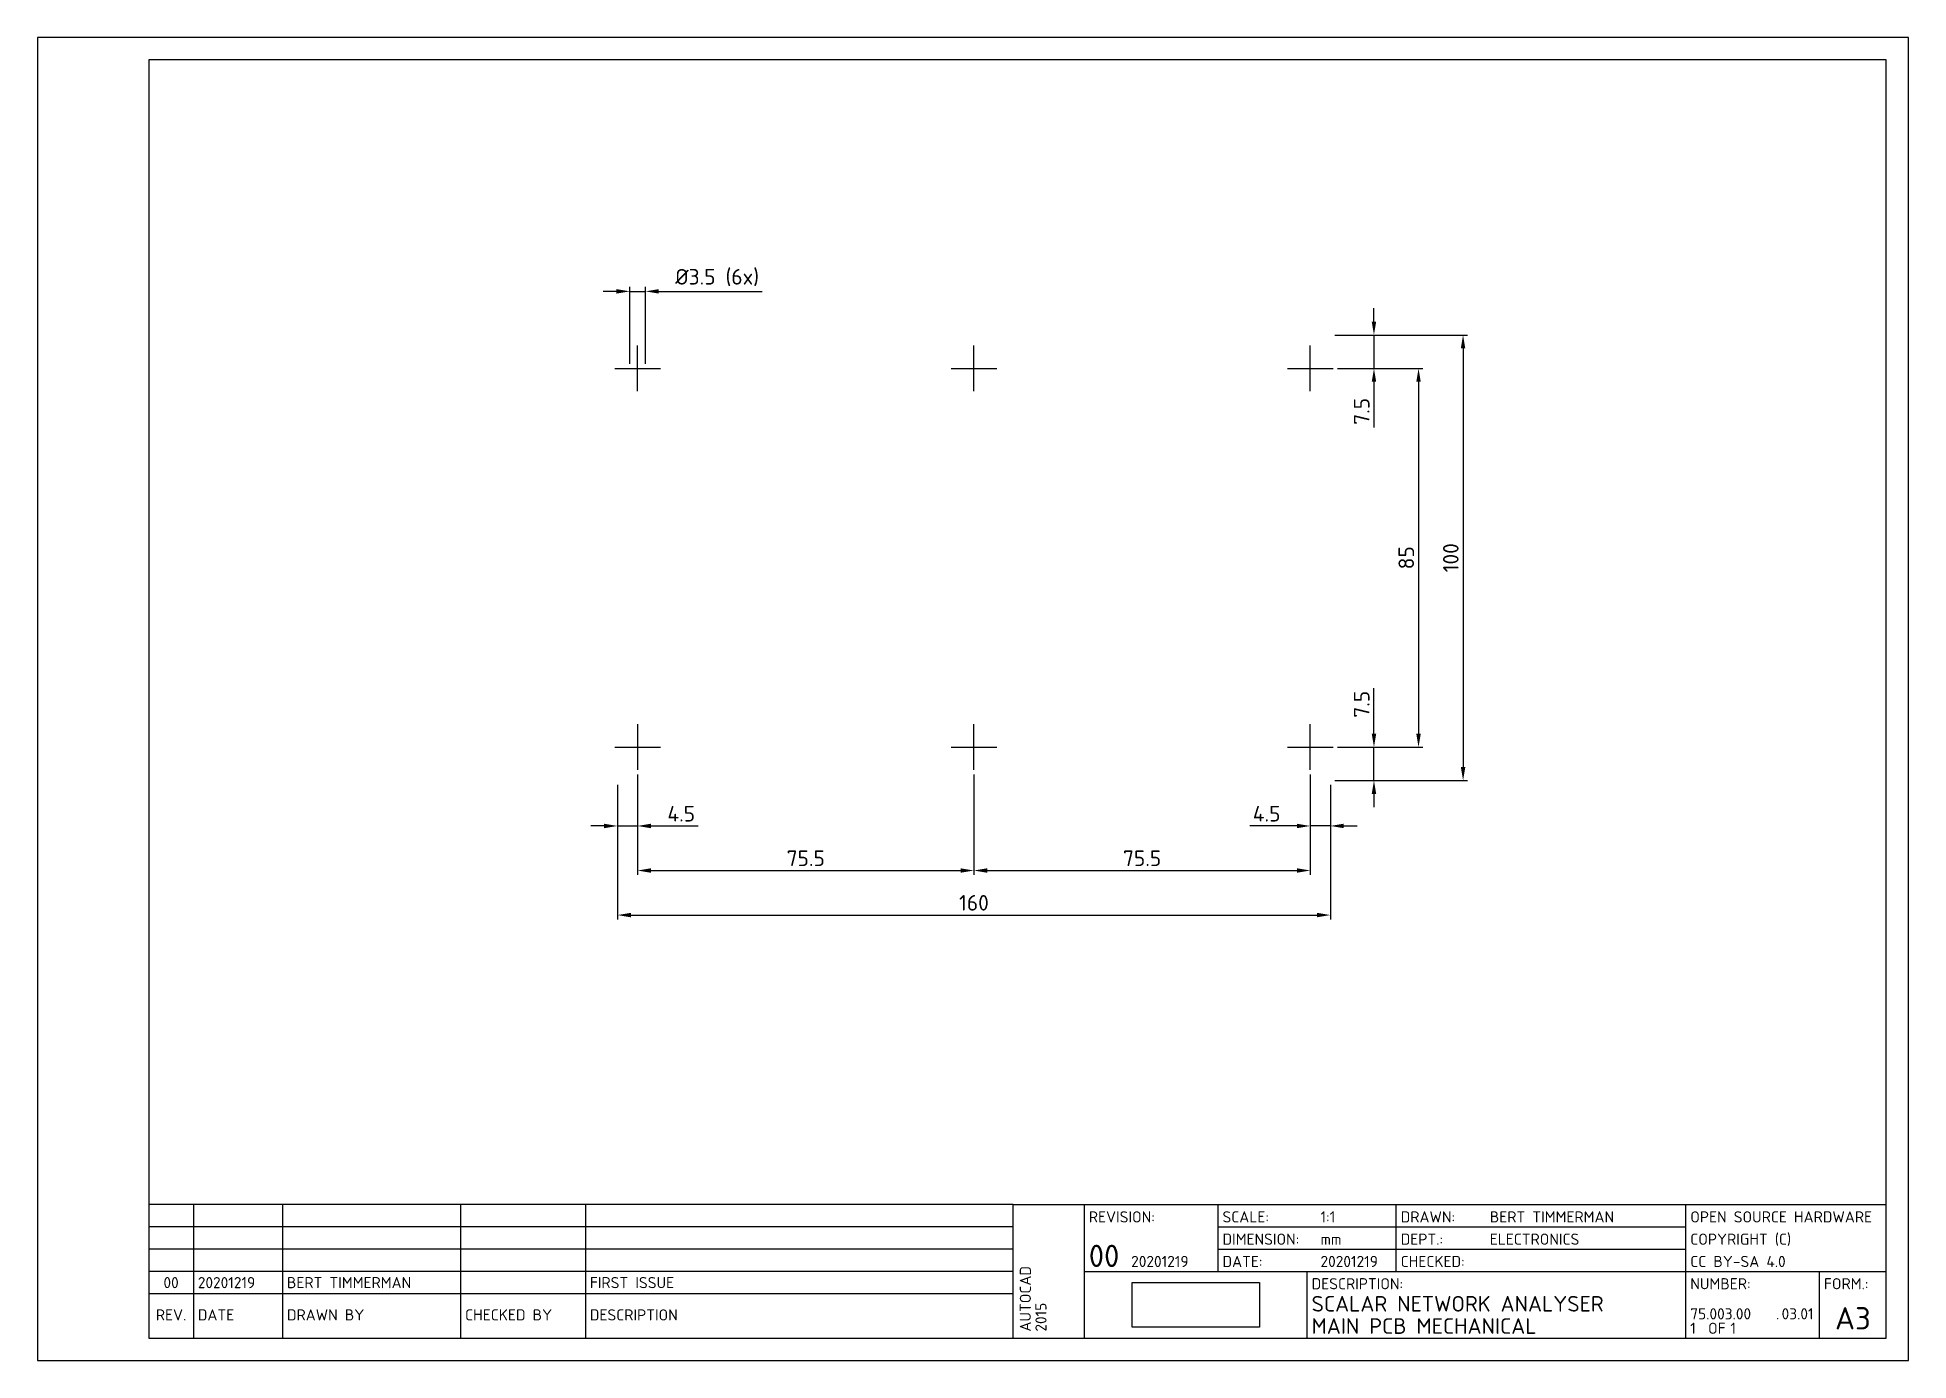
# Paper-space layout 'Layout1' of a CAD drawing. Extents: x 0 to 420, y 0 to 297.
# The model-space entities are those that its viewports show. They can reach past a viewport. Long polylines and large blocks are cut down to what shows.
import ezdxf
from ezdxf.enums import TextEntityAlignment as Align

# ---------------------------------------------------------------- set-up
doc = ezdxf.new("R2010")
doc.units = 0
doc.header["$LTSCALE"] = 10
doc.header["$MEASUREMENT"] = 0
doc.header["$PDMODE"] = 98
doc.header["$PDSIZE"] = -3
doc.linetypes.add('CENTER', pattern=[2, 1.25, -0.25, 0.25, -0.25])
doc.layers.get('0').update_dxf_attribs({"linetype": 'CONTINUOUS'})
doc.layers.get('DEFPOINTS').update_dxf_attribs({"linetype": 'CONTINUOUS'})
for name, color, linetype in [('DIMENSIONS', 1, 'CONTINUOUS'), ('GENERAL', 7, 'CONTINUOUS'), ('TITLEBLOCK', 7, 'CONTINUOUS')]:
    doc.layers.add(name, color=color, linetype=linetype)
doc.styles.add('ISO', font='isocpeur.ttf')
doc.dimstyles.get("Standard").update_dxf_attribs({"dimtxt": 3.5, "dimasz": 3, "dimexe": 1, "dimexo": 1, "dimgap": 1, "dimtad": 1, "dimdec": 3, "dimdsep": 46, "dimtxsty": 'ISO', "dimcen": 1, "dimclrt": 2, "dimadec": 0, "dimazin": 0, "dimtfac": 1, "dimtdec": 3, "dimtmove": 0, "dimatfit": 0, "dimfxl": 1, "dimtolj": 1, "dimarcsym": 0})
picture_1 = doc.add_image_def('image1.png', size_in_pixel=(403, 141))

# ---------------------------------------------------------------- blocks, each defined once
blk = doc.blocks.new('A3')
at = {"layer": 'TITLEBLOCK', "color": 3}
for p, q in [((219, 35), (25, 35)), ((219, 35), (415, 35)), ((219, 5), (219, 35)), ((235, 5), (235, 35)), ((265, 20), (265, 35)), ((305, 20), (305, 35)), ((370, 5), (370, 35)), ((265, 30), (370, 30)), ((265, 25), (370, 25)), ((235, 20), (415, 20)), ((285, 5), (285, 20)), ((400, 5), (400, 20)), ((219, 15), (25, 15))]:
    blk.add_line(p, q, dxfattribs=at)
at = {"layer": 'TITLEBLOCK'}
for p, q in [((35, 35), (35, 5)), ((55, 35), (55, 5)), ((95, 35), (95, 5)), ((123, 35), (123, 5)), ((219, 30), (25, 30)), ((219, 25), (25, 25)), ((219, 20), (25, 20))]:
    blk.add_line(p, q, dxfattribs=at)
at = {"layer": 'TITLEBLOCK', "color": 1}
blk.add_lwpolyline([(0, 0), (420, 0), (420, 297), (0, 297)], close=True, dxfattribs=at)
at = {"layer": 'TITLEBLOCK', "color": 4}
blk.add_lwpolyline([(25, 5), (415, 5), (415, 292), (25, 292), (25, 5)], dxfattribs=at)
at = {"layer": 'TITLEBLOCK', "style": 'ISO'}
for s, p in [('REVISION:', (236, 31)), ('SCALE:', (266, 31)), ('DRAWN:', (306, 31)), ('DIMENSION:', (266, 26)), ('DEPT.:', (306, 26)), ('DATE:', (266, 21)), ('CHECKED:', (306, 21)), ('DESCRIPTION:', (286, 16)), ('NUMBER:', (371, 16)), ('FORM.:', (401, 16)), ('DATE', (36, 9)), ('DRAWN BY', (56, 9)), ('CHECKED BY', (96, 9)), ('DESCRIPTION', (124, 9)), ('OF', (375, 6)), ('.', (390.25, 9.25))]:
    blk.add_text(s, height=2.5, dxfattribs=at).set_placement(p)
blk.add_text('REV.', height=2.5, dxfattribs=at).set_placement((30, 9), align=Align.CENTER)
for tag, p in [('REV4', (30, 31.25)), ('REV3', (30, 26.25)), ('REV2', (30, 21.25)), ('REV1', (30, 16.25))]:
    blk.add_attdef(tag, text='', height=2.5, dxfattribs=at).set_placement(p, align=Align.CENTER)
for tag, p in [('DATUM4', (36, 31.25)), ('GET4', (56, 31.25)), ('GEZ4', (96, 31.25)), ('OMSCHR4', (124, 31.25)), ('DATUM3', (36, 26.25)), ('GET3', (56, 26.25)), ('GEZ3', (96, 26.25)), ('OMSCHR3', (124, 26.25)), ('DATUM2', (36, 21.25)), ('GET2', (56, 21.25)), ('GEZ2', (96, 21.25)), ('OMSCHR2', (124, 21.25)), ('DATUM1', (36, 16.25)), ('GET1', (56, 16.25)), ('GEZ1', (96, 16.25)), ('OMSCHR1', (124, 16.25))]:
    blk.add_attdef(tag, p, '', height=2.5, dxfattribs=at)
at = {"layer": 'TITLEBLOCK', "color": 2, "style": 'ISO'}
for tag, p, height in [('S', (288, 31), 2.5), ('GET', (326, 31), 2.5), ('OPM1', (371, 31), 2.5), ('ME', (288, 26), 2.5), ('AFD', (326, 26), 2.5), ('OPM2', (371, 26), 2.5), ('LDATUM', (245.5, 21), 2.5), ('DATUM', (288, 21), 2.5), ('GEZ', (326, 21), 2.5), ('OPM3', (371, 21), 2.5), ('BEN1', (286, 11), 3.5), ('CAT', (371, 12.5), 2.5), ('INST', (378, 12.5), 2.5), ('BEN2', (286, 6), 3.5), ('PARTNO', (371, 9.25), 2.5), ('B', (371, 6), 2.5), ('NOBLZ', (380, 6), 2.5), ('TEK', (391.5, 9.25), 2.5)]:
    blk.add_attdef(tag, p, '', height=height, dxfattribs=at)
at = {"layer": 'TITLEBLOCK', "color": 3, "style": 'ISO'}
blk.add_attdef('L', (236, 21), '', height=5, dxfattribs=at)
at = {"layer": 'TITLEBLOCK', "color": 2, "style": 'ISO'}
for tag, p in [('DOSNAAM', (230, 6.5)), ('SYSTEEM', (223, 6.5)), ('FLOPPY', (233.5, 6.5)), ('REL', (226.5, 6.5))]:
    blk.add_attdef(tag, p, '', height=2.5, rotation=90, dxfattribs=at)
for tag, p in [('NAAM', (260, 14)), ('PLAATS', (260, 7.5))]:
    blk.add_attdef(tag, text='', height=3.5, dxfattribs=at).set_placement(p, align=Align.CENTER)
at = {"layer": 'TITLEBLOCK', "color": 3, "style": 'ISO'}
blk.add_attdef('F', text='', height=5, dxfattribs=at).set_placement((407.5, 7), align=Align.CENTER)
blk = doc.blocks.new('*D2')
at = {"layer": 'DEFPOINTS', "color": 0, "transparency": 16777216}
for p in [(130.21, 130.2), (290.21, 130.2), (290.21, 100)]:
    blk.add_point(p, dxfattribs=at)
at = {"layer": 'DIMENSIONS', "color": 0, "lineweight": -2, "transparency": 16777216}
for p, q in [((130.21, 129.2), (130.21, 99)), ((290.21, 129.2), (290.21, 99)), ((133.21, 100), (287.21, 100))]:
    blk.add_line(p, q, dxfattribs=at)
at = {"layer": 'DIMENSIONS', "color": 0, "transparency": 16777216}
for points in [[(133.21, 100.5), (133.21, 99.5), (130.21, 100)], [(287.21, 100.5), (287.21, 99.5), (290.21, 100)]]:
    blk.add_solid(points, dxfattribs=at)
at = {"layer": 'DIMENSIONS', "color": 2, "transparency": 16777216, "insert": (210.21, 102.75), "char_height": 3.5, "attachment_point": 5, "style": 'ISO'}
blk.add_mtext('\\A1;160', dxfattribs=at)
blk = doc.blocks.new('*D3')
at = {"layer": 'DEFPOINTS', "color": 0, "transparency": 16777216}
for p in [(290.21, 230.2), (290.21, 130.2), (320, 130.2)]:
    blk.add_point(p, dxfattribs=at)
at = {"layer": 'DIMENSIONS', "color": 0, "lineweight": -2, "transparency": 16777216}
for p, q in [((291.21, 230.2), (321, 230.2)), ((320, 227.2), (320, 133.2)), ((291.21, 130.2), (321, 130.2))]:
    blk.add_line(p, q, dxfattribs=at)
at = {"layer": 'DIMENSIONS', "color": 0, "transparency": 16777216}
for points in [[(319.5, 227.2), (320.5, 227.2), (320, 230.2)], [(319.5, 133.2), (320.5, 133.2), (320, 130.2)]]:
    blk.add_solid(points, dxfattribs=at)
at = {"layer": 'DIMENSIONS', "color": 2, "transparency": 16777216, "insert": (317.25, 180.2), "char_height": 3.5, "attachment_point": 5, "rotation": 90, "style": 'ISO'}
blk.add_mtext('\\A1;100', dxfattribs=at)
blk = doc.blocks.new('*D4')
at = {"layer": 'DEFPOINTS', "color": 0, "transparency": 16777216}
for p in [(290.83, 222.7), (290.83, 137.7), (310, 137.7)]:
    blk.add_point(p, dxfattribs=at)
at = {"layer": 'DIMENSIONS', "color": 0, "lineweight": -2, "transparency": 16777216}
for p, q in [((291.83, 222.7), (311, 222.7)), ((310, 219.7), (310, 140.7)), ((291.83, 137.7), (311, 137.7))]:
    blk.add_line(p, q, dxfattribs=at)
at = {"layer": 'DIMENSIONS', "color": 0, "transparency": 16777216}
for points in [[(309.5, 219.7), (310.5, 219.7), (310, 222.7)], [(309.5, 140.7), (310.5, 140.7), (310, 137.7)]]:
    blk.add_solid(points, dxfattribs=at)
at = {"layer": 'DIMENSIONS', "color": 2, "transparency": 16777216, "insert": (307.25, 180.2), "char_height": 3.5, "attachment_point": 5, "rotation": 90, "style": 'ISO'}
blk.add_mtext('\\A1;85', dxfattribs=at)
blk = doc.blocks.new('*D5')
at = {"layer": 'DEFPOINTS', "color": 0, "transparency": 16777216}
for p in [(134.71, 132.57), (210.21, 132.57), (210.21, 110)]:
    blk.add_point(p, dxfattribs=at)
at = {"layer": 'DIMENSIONS', "color": 0, "lineweight": -2, "transparency": 16777216}
for p, q in [((134.71, 131.57), (134.71, 109)), ((210.21, 131.57), (210.21, 109)), ((137.71, 110), (207.21, 110))]:
    blk.add_line(p, q, dxfattribs=at)
at = {"layer": 'DIMENSIONS', "color": 0, "transparency": 16777216}
for points in [[(137.71, 110.5), (137.71, 109.5), (134.71, 110)], [(207.21, 110.5), (207.21, 109.5), (210.21, 110)]]:
    blk.add_solid(points, dxfattribs=at)
at = {"layer": 'DIMENSIONS', "color": 2, "transparency": 16777216, "insert": (172.46, 112.75), "char_height": 3.5, "attachment_point": 5, "style": 'ISO'}
blk.add_mtext('\\A1;75.5', dxfattribs=at)
blk = doc.blocks.new('*D6')
at = {"layer": 'DEFPOINTS', "color": 0, "transparency": 16777216}
for p in [(210.21, 132.57), (285.71, 132.57), (285.71, 110)]:
    blk.add_point(p, dxfattribs=at)
at = {"layer": 'DIMENSIONS', "color": 0, "lineweight": -2, "transparency": 16777216}
for p, q in [((210.21, 131.57), (210.21, 109)), ((285.71, 131.57), (285.71, 109)), ((213.21, 110), (282.71, 110))]:
    blk.add_line(p, q, dxfattribs=at)
at = {"layer": 'DIMENSIONS', "color": 0, "transparency": 16777216}
for points in [[(213.21, 110.5), (213.21, 109.5), (210.21, 110)], [(282.71, 110.5), (282.71, 109.5), (285.71, 110)]]:
    blk.add_solid(points, dxfattribs=at)
at = {"layer": 'DIMENSIONS', "color": 2, "transparency": 16777216, "insert": (247.96, 112.75), "char_height": 3.5, "attachment_point": 5, "style": 'ISO'}
blk.add_mtext('\\A1;75.5', dxfattribs=at)
blk = doc.blocks.new('*D7')
at = {"layer": 'DEFPOINTS', "color": 0, "transparency": 16777216}
for p in [(134.71, 132.57), (130.21, 130.2), (134.71, 120)]:
    blk.add_point(p, dxfattribs=at)
at = {"layer": 'DIMENSIONS', "color": 0, "lineweight": -2, "transparency": 16777216}
for p, q in [((134.71, 131.57), (134.71, 119)), ((130.21, 129.2), (130.21, 119)), ((127.21, 120), (124.21, 120)), ((130.21, 120), (134.71, 120)), ((137.71, 120), (148.31, 120))]:
    blk.add_line(p, q, dxfattribs=at)
at = {"layer": 'DIMENSIONS', "color": 0, "transparency": 16777216}
for points in [[(127.21, 120.5), (127.21, 119.5), (130.21, 120)], [(137.71, 120.5), (137.71, 119.5), (134.71, 120)]]:
    blk.add_solid(points, dxfattribs=at)
at = {"layer": 'DIMENSIONS', "color": 2, "transparency": 16777216, "insert": (144.51, 122.75), "char_height": 3.5, "attachment_point": 5, "style": 'ISO'}
blk.add_mtext('\\A1;4.5', dxfattribs=at)
blk = doc.blocks.new('*D8')
at = {"layer": 'DEFPOINTS', "color": 0, "transparency": 16777216}
for p in [(285.71, 132.57), (290.21, 130.2), (285.71, 120)]:
    blk.add_point(p, dxfattribs=at)
at = {"layer": 'DIMENSIONS', "color": 0, "lineweight": -2, "transparency": 16777216}
for p, q in [((285.71, 131.57), (285.71, 119)), ((290.21, 129.2), (290.21, 119)), ((282.71, 120), (272.11, 120)), ((290.21, 120), (285.71, 120)), ((293.21, 120), (296.21, 120))]:
    blk.add_line(p, q, dxfattribs=at)
at = {"layer": 'DIMENSIONS', "color": 0, "transparency": 16777216}
for points in [[(282.71, 120.5), (282.71, 119.5), (285.71, 120)], [(293.21, 120.5), (293.21, 119.5), (290.21, 120)]]:
    blk.add_solid(points, dxfattribs=at)
at = {"layer": 'DIMENSIONS', "color": 2, "transparency": 16777216, "insert": (275.91, 122.75), "char_height": 3.5, "attachment_point": 5, "style": 'ISO'}
blk.add_mtext('\\A1;4.5', dxfattribs=at)
blk = doc.blocks.new('*D9')
at = {"layer": 'DEFPOINTS', "color": 0, "transparency": 16777216}
for p in [(290.21, 230.2), (290.83, 222.7), (300, 222.7)]:
    blk.add_point(p, dxfattribs=at)
at = {"layer": 'DIMENSIONS', "color": 0, "lineweight": -2, "transparency": 16777216}
for p, q in [((300, 233.2), (300, 236.2)), ((291.21, 230.2), (301, 230.2)), ((300, 230.2), (300, 222.7)), ((291.83, 222.7), (301, 222.7)), ((300, 219.7), (300, 209.45))]:
    blk.add_line(p, q, dxfattribs=at)
at = {"layer": 'DIMENSIONS', "color": 0, "transparency": 16777216}
for points in [[(299.5, 233.2), (300.5, 233.2), (300, 230.2)], [(299.5, 219.7), (300.5, 219.7), (300, 222.7)]]:
    blk.add_solid(points, dxfattribs=at)
at = {"layer": 'DIMENSIONS', "color": 2, "transparency": 16777216, "insert": (297.25, 213.07), "char_height": 3.5, "attachment_point": 5, "rotation": 90, "style": 'ISO'}
blk.add_mtext('\\A1;7.5', dxfattribs=at)
blk = doc.blocks.new('*D10')
at = {"layer": 'DEFPOINTS', "color": 0, "transparency": 16777216}
for p in [(290.83, 137.7), (300, 137.7), (290.21, 130.2)]:
    blk.add_point(p, dxfattribs=at)
at = {"layer": 'DIMENSIONS', "color": 0, "lineweight": -2, "transparency": 16777216}
for p, q in [((300, 140.7), (300, 150.95)), ((291.83, 137.7), (301, 137.7)), ((300, 130.2), (300, 137.7)), ((291.21, 130.2), (301, 130.2)), ((300, 127.2), (300, 124.2))]:
    blk.add_line(p, q, dxfattribs=at)
at = {"layer": 'DIMENSIONS', "color": 0, "transparency": 16777216}
for points in [[(299.5, 140.7), (300.5, 140.7), (300, 137.7)], [(299.5, 127.2), (300.5, 127.2), (300, 130.2)]]:
    blk.add_solid(points, dxfattribs=at)
at = {"layer": 'DIMENSIONS', "color": 2, "transparency": 16777216, "insert": (297.25, 147.32), "char_height": 3.5, "attachment_point": 5, "rotation": 90, "style": 'ISO'}
blk.add_mtext('\\A1;7.5', dxfattribs=at)
blk = doc.blocks.new('*D11')
at = {"layer": 'DEFPOINTS', "color": 0, "transparency": 16777216}
for p in [(136.46, 240), (132.96, 222.7), (136.46, 222.7)]:
    blk.add_point(p, dxfattribs=at)
at = {"layer": 'DIMENSIONS', "color": 0, "lineweight": -2, "transparency": 16777216}
for p, q in [((129.96, 240), (126.96, 240)), ((132.96, 223.7), (132.96, 241)), ((132.96, 240), (136.46, 240)), ((136.46, 223.7), (136.46, 241)), ((139.46, 240), (162.66, 240))]:
    blk.add_line(p, q, dxfattribs=at)
at = {"layer": 'DIMENSIONS', "color": 0, "transparency": 16777216}
for points in [[(129.96, 240.5), (129.96, 239.5), (132.96, 240)], [(139.46, 240.5), (139.46, 239.5), (136.46, 240)]]:
    blk.add_solid(points, dxfattribs=at)
at = {"layer": 'DIMENSIONS', "color": 2, "transparency": 16777216, "insert": (152.56, 243.1), "char_height": 3.5, "attachment_point": 5, "style": 'ISO'}
blk.add_mtext('\\A1;%%c3.5 (6x)', dxfattribs=at)

msp = doc.modelspace()

# ---------------------------------------------------------------- linework, layer by layer
at = {"layer": 'GENERAL', "color": 1, "linetype": 'CENTER'}
for p, q in [((4.5, 87.375), (4.5, 97.625)), ((80, 87.375), (80, 97.625)), ((155.5, 87.375), (155.5, 97.625)), ((-0.625, 92.5), (9.625, 92.5)), ((74.875, 92.5), (85.125, 92.5)), ((150.375, 92.5), (160.625, 92.5)), ((4.5, 12.625), (4.5, 2.375)), ((80, 2.375), (80, 12.625)), ((155.5, 2.375), (155.5, 12.625)), ((-0.625, 7.5), (9.625, 7.5)), ((74.875, 7.5), (85.125, 7.5)), ((150.375, 7.5), (160.625, 7.5))]:
    msp.add_line(p, q, dxfattribs=at)

psp = doc.layouts.get("Layout1")

# ---------------------------------------------------------------- block references
ref = psp.add_blockref('A3', (0, 0))
ref.add_attrib('PARTNO', '75.003.00', (371, 9.25), dxfattribs={"layer": 'TITLEBLOCK', "color": 2, "height": 2.5, "style": 'ISO'})
ref.add_attrib('TEK', '03.01', (391.5, 9.25), dxfattribs={"layer": 'TITLEBLOCK', "color": 2, "height": 2.5, "style": 'ISO'})
ref.add_attrib('B', '1', (371, 6), dxfattribs={"layer": 'TITLEBLOCK', "color": 2, "height": 2.5, "style": 'ISO'})
ref.add_attrib('NOBLZ', '1', (380, 6), dxfattribs={"layer": 'TITLEBLOCK', "color": 2, "height": 2.5, "style": 'ISO'})
ref.add_attrib('L', '00', (236, 21), dxfattribs={"layer": 'TITLEBLOCK', "color": 3, "height": 5, "style": 'ISO'})
ref.add_attrib('LDATUM', '20201219', (245.5, 21), dxfattribs={"layer": 'TITLEBLOCK', "color": 2, "height": 2.5, "style": 'ISO'})
ref.add_attrib('F', 'A3', dxfattribs={"layer": 'TITLEBLOCK', "color": 3, "height": 5, "style": 'ISO'}).set_placement((407.5, 7), align=Align.CENTER)
ref.add_attrib('BEN1', 'SCALAR NETWORK ANALYSER', (286, 11), dxfattribs={"layer": 'TITLEBLOCK', "color": 2, "height": 3.5, "style": 'ISO'})
ref.add_attrib('BEN2', 'MAIN PCB MECHANICAL', (286, 6), dxfattribs={"layer": 'TITLEBLOCK', "color": 2, "height": 3.5, "style": 'ISO'})
ref.add_attrib('S', '1:1', (288, 31), dxfattribs={"layer": 'TITLEBLOCK', "color": 2, "height": 2.5, "style": 'ISO'})
ref.add_attrib('ME', 'mm', (288, 26), dxfattribs={"layer": 'TITLEBLOCK', "color": 2, "height": 2.5, "style": 'ISO'})
ref.add_attrib('DATUM', '20201219', (288, 21), dxfattribs={"layer": 'TITLEBLOCK', "color": 2, "height": 2.5, "style": 'ISO'})
ref.add_attrib('GET', 'BERT TIMMERMAN', (326, 31), dxfattribs={"layer": 'TITLEBLOCK', "color": 2, "height": 2.5, "style": 'ISO'})
ref.add_attrib('AFD', 'ELECTRONICS', (326, 26), dxfattribs={"layer": 'TITLEBLOCK', "color": 2, "height": 2.5, "style": 'ISO'})
ref.add_attrib('OPM1', 'OPEN SOURCE HARDWARE', (371, 31), dxfattribs={"layer": 'TITLEBLOCK', "color": 2, "height": 2.5, "style": 'ISO'})
ref.add_attrib('OPM2', 'COPYRIGHT (C)', (371, 26), dxfattribs={"layer": 'TITLEBLOCK', "color": 2, "height": 2.5, "style": 'ISO'})
ref.add_attrib('OPM3', 'CC BY-SA 4.0', (371, 21), dxfattribs={"layer": 'TITLEBLOCK', "color": 2, "height": 2.5, "style": 'ISO'})
ref.add_attrib('SYSTEEM', 'AUTOCAD', (223, 6.5), dxfattribs={"layer": 'TITLEBLOCK', "color": 2, "height": 2.5, "rotation": 90, "style": 'ISO'})
ref.add_attrib('REL', '2015', (226.5, 6.5), dxfattribs={"layer": 'TITLEBLOCK', "color": 2, "height": 2.5, "rotation": 90, "style": 'ISO'})
ref.add_attrib('REV1', '00', dxfattribs={"layer": 'TITLEBLOCK', "height": 2.5, "style": 'ISO'}).set_placement((30, 16.25), align=Align.CENTER)
ref.add_attrib('DATUM1', '20201219', (36, 16.25), dxfattribs={"layer": 'TITLEBLOCK', "height": 2.5, "style": 'ISO'})
ref.add_attrib('GET1', 'BERT TIMMERMAN', (56, 16.25), dxfattribs={"layer": 'TITLEBLOCK', "height": 2.5, "style": 'ISO'})
ref.add_attrib('OMSCHR1', 'FIRST ISSUE', (124, 16.25), dxfattribs={"layer": 'TITLEBLOCK', "height": 2.5, "style": 'ISO'})

# ---------------------------------------------------------------- dimensions: what is measured, and where the dimension line sits
at = {"layer": 'DIMENSIONS'}
dim = psp.add_linear_dim(base=(136.4592, 240), p1=(132.9592, 222.6975), p2=(136.4592, 222.6975), text='%%c<> (6x)', dimstyle='Standard', dxfattribs=at)
dim.commit()
dim.dimension.update_dxf_attribs({"geometry": '*D11', "text_midpoint": (152.5592, 243.1)})
for base, p1, p2, picture, middle in [((300, 222.6975), (290.2092, 230.1975), (290.8342, 222.6975), '*D9', (297.25, 213.0725)), ((320, 130.1975), (290.2092, 230.1975), (290.2092, 130.1975), '*D3', (317.25, 180.1975)), ((310, 137.6975), (290.8342, 222.6975), (290.8342, 137.6975), '*D4', (307.25, 180.1975)), ((300, 137.6975), (290.2092, 130.1975), (290.8342, 137.6975), '*D10', (297.25, 147.3225))]:
    dim = psp.add_linear_dim(base=base, p1=p1, p2=p2, angle=90, dimstyle='Standard', dxfattribs=at)
    dim.commit()
    dim.dimension.update_dxf_attribs({"geometry": picture, "text_midpoint": middle})
for base, p1, p2, picture, middle in [((134.7092, 120), (130.2092, 130.1975), (134.7092, 132.5725), '*D7', (144.5092, 122.75)), ((210.2092, 110), (134.7092, 132.5725), (210.2092, 132.5725), '*D5', (172.4592, 112.75)), ((285.7092, 110), (210.2092, 132.5725), (285.7092, 132.5725), '*D6', (247.9592, 112.75)), ((285.7092, 120), (290.2092, 130.1975), (285.7092, 132.5725), '*D8', (275.9092, 122.75)), ((290.2092, 100), (130.2092, 130.1975), (290.2092, 130.1975), '*D2', (210.2092, 102.75))]:
    dim = psp.add_linear_dim(base=base, p1=p1, p2=p2, dimstyle='Standard', dxfattribs=at)
    dim.commit()
    dim.dimension.update_dxf_attribs({"geometry": picture, "text_midpoint": middle})

# ---------------------------------------------------------------- pictures from other files: only their frames are drawn
image = psp.add_image(picture_1, insert=(245.7092, 7.5), size_in_units=(28.5816, 10))
image.dxf.flags = 7

# ---------------------------------------------------------------- viewports
at = {"layer": 'GENERAL'}
psp.add_viewport(center=(220, 163.5), size=(390, 257), view_center_point=(89.7908, 33.3025), view_height=257, dxfattribs=at)

doc.saveas('drawing.dxf')
